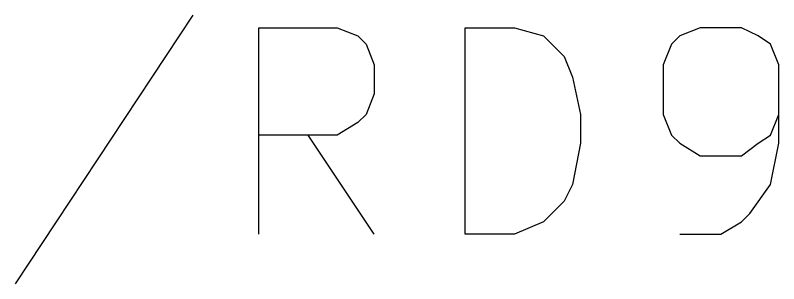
# Model space of a CAD drawing. Extents: x 10 to 287, y -200 to -10.
# Drawn here: x 83.261 to 87.96, y -78.359 to -76.708 of the extents above; entities that cross this region are included whole.
import ezdxf

# ---------------------------------------------------------------- set-up
doc = ezdxf.new("R2010")
doc.units = 0
doc.header["$MEASUREMENT"] = 0

msp = doc.modelspace()

# ---------------------------------------------------------------- linework, layer by layer
at = {"layer": 'Cyan 2'}
for p, q in [((84.3534, -76.708), (83.2612, -78.359)), ((84.7598, -78.0542), (84.7598, -76.7842)), ((84.7598, -76.7842), (85.2424, -76.7842)), ((85.2424, -76.7842), (85.3694, -76.835)), ((86.0298, -78.0542), (86.0298, -76.7842)), ((86.0298, -76.7842), (86.3346, -76.7842)), ((86.3346, -76.7842), (86.5124, -76.835)), ((87.4776, -76.7842), (87.3506, -76.835)), ((87.7316, -76.7842), (87.4776, -76.7842)), ((87.8332, -76.835), (87.7316, -76.7842)), ((85.3694, -76.835), (85.4202, -76.8858)), ((86.5124, -76.835), (86.6394, -76.962)), ((87.3506, -76.835), (87.2998, -76.8858)), ((87.9094, -76.8858), (87.8332, -76.835)), ((85.4202, -76.8858), (85.471, -77.0128)), ((87.2998, -76.8858), (87.249, -77.0128)), ((87.9602, -77.0128), (87.9094, -76.8858)), ((86.6394, -76.962), (86.6902, -77.089)), ((85.471, -77.0128), (85.471, -77.1906)), ((87.249, -77.0128), (87.249, -77.3176)), ((87.9602, -77.4954), (87.9602, -77.0128)), ((86.6902, -77.089), (86.741, -77.3176)), ((85.471, -77.1906), (85.4202, -77.3176)), ((85.4202, -77.3176), (85.3694, -77.3684)), ((86.741, -77.3176), (86.741, -77.4954)), ((87.249, -77.3176), (87.2998, -77.4446)), ((87.9094, -77.4446), (87.9602, -77.3176)), ((85.3694, -77.3684), (85.2424, -77.4446)), ((85.2424, -77.4446), (84.7598, -77.4446)), ((85.471, -78.0542), (85.0646, -77.4446)), ((87.2998, -77.4446), (87.3506, -77.4954)), ((87.8332, -77.4954), (87.9094, -77.4446)), ((86.741, -77.4954), (86.6902, -77.7494)), ((87.3506, -77.4954), (87.4776, -77.5716)), ((87.7316, -77.5716), (87.8332, -77.4954)), ((87.9094, -77.7494), (87.9602, -77.4954)), ((87.4776, -77.5716), (87.7316, -77.5716)), ((86.6902, -77.7494), (86.6394, -77.851)), ((87.7824, -77.9272), (87.9094, -77.7494)), ((86.6394, -77.851), (86.5124, -77.978)), ((87.7316, -77.978), (87.7824, -77.9272)), ((86.5124, -77.978), (86.3346, -78.0542)), ((87.6046, -78.0542), (87.7316, -77.978)), ((86.3346, -78.0542), (86.0298, -78.0542)), ((87.3506, -78.0542), (87.6046, -78.0542))]:
    msp.add_line(p, q, dxfattribs=at)

doc.saveas('drawing.dxf')
